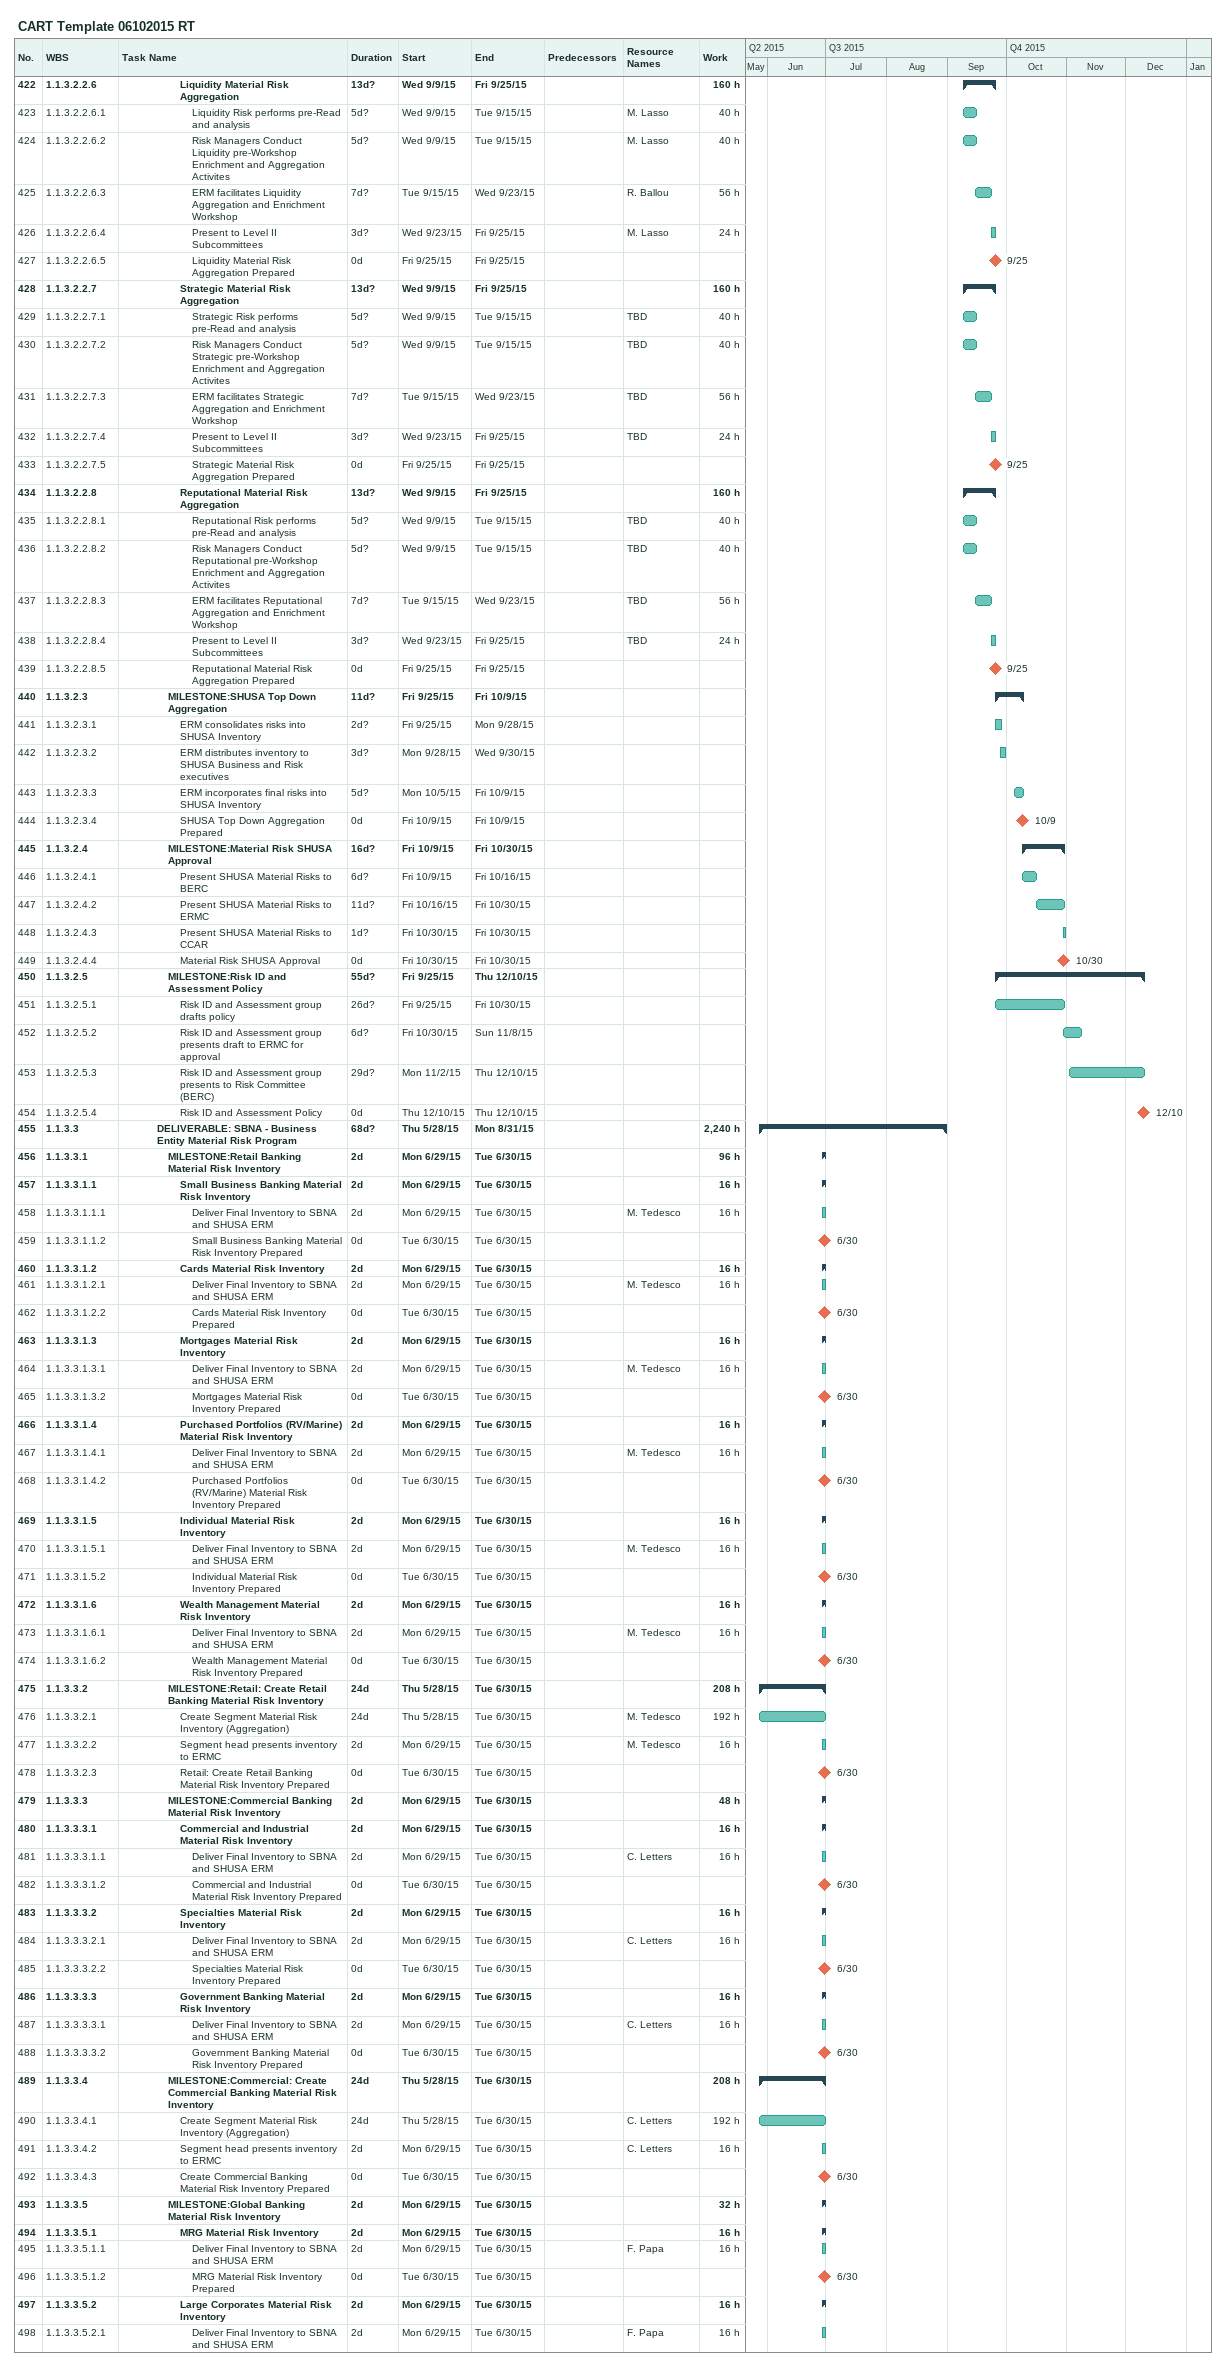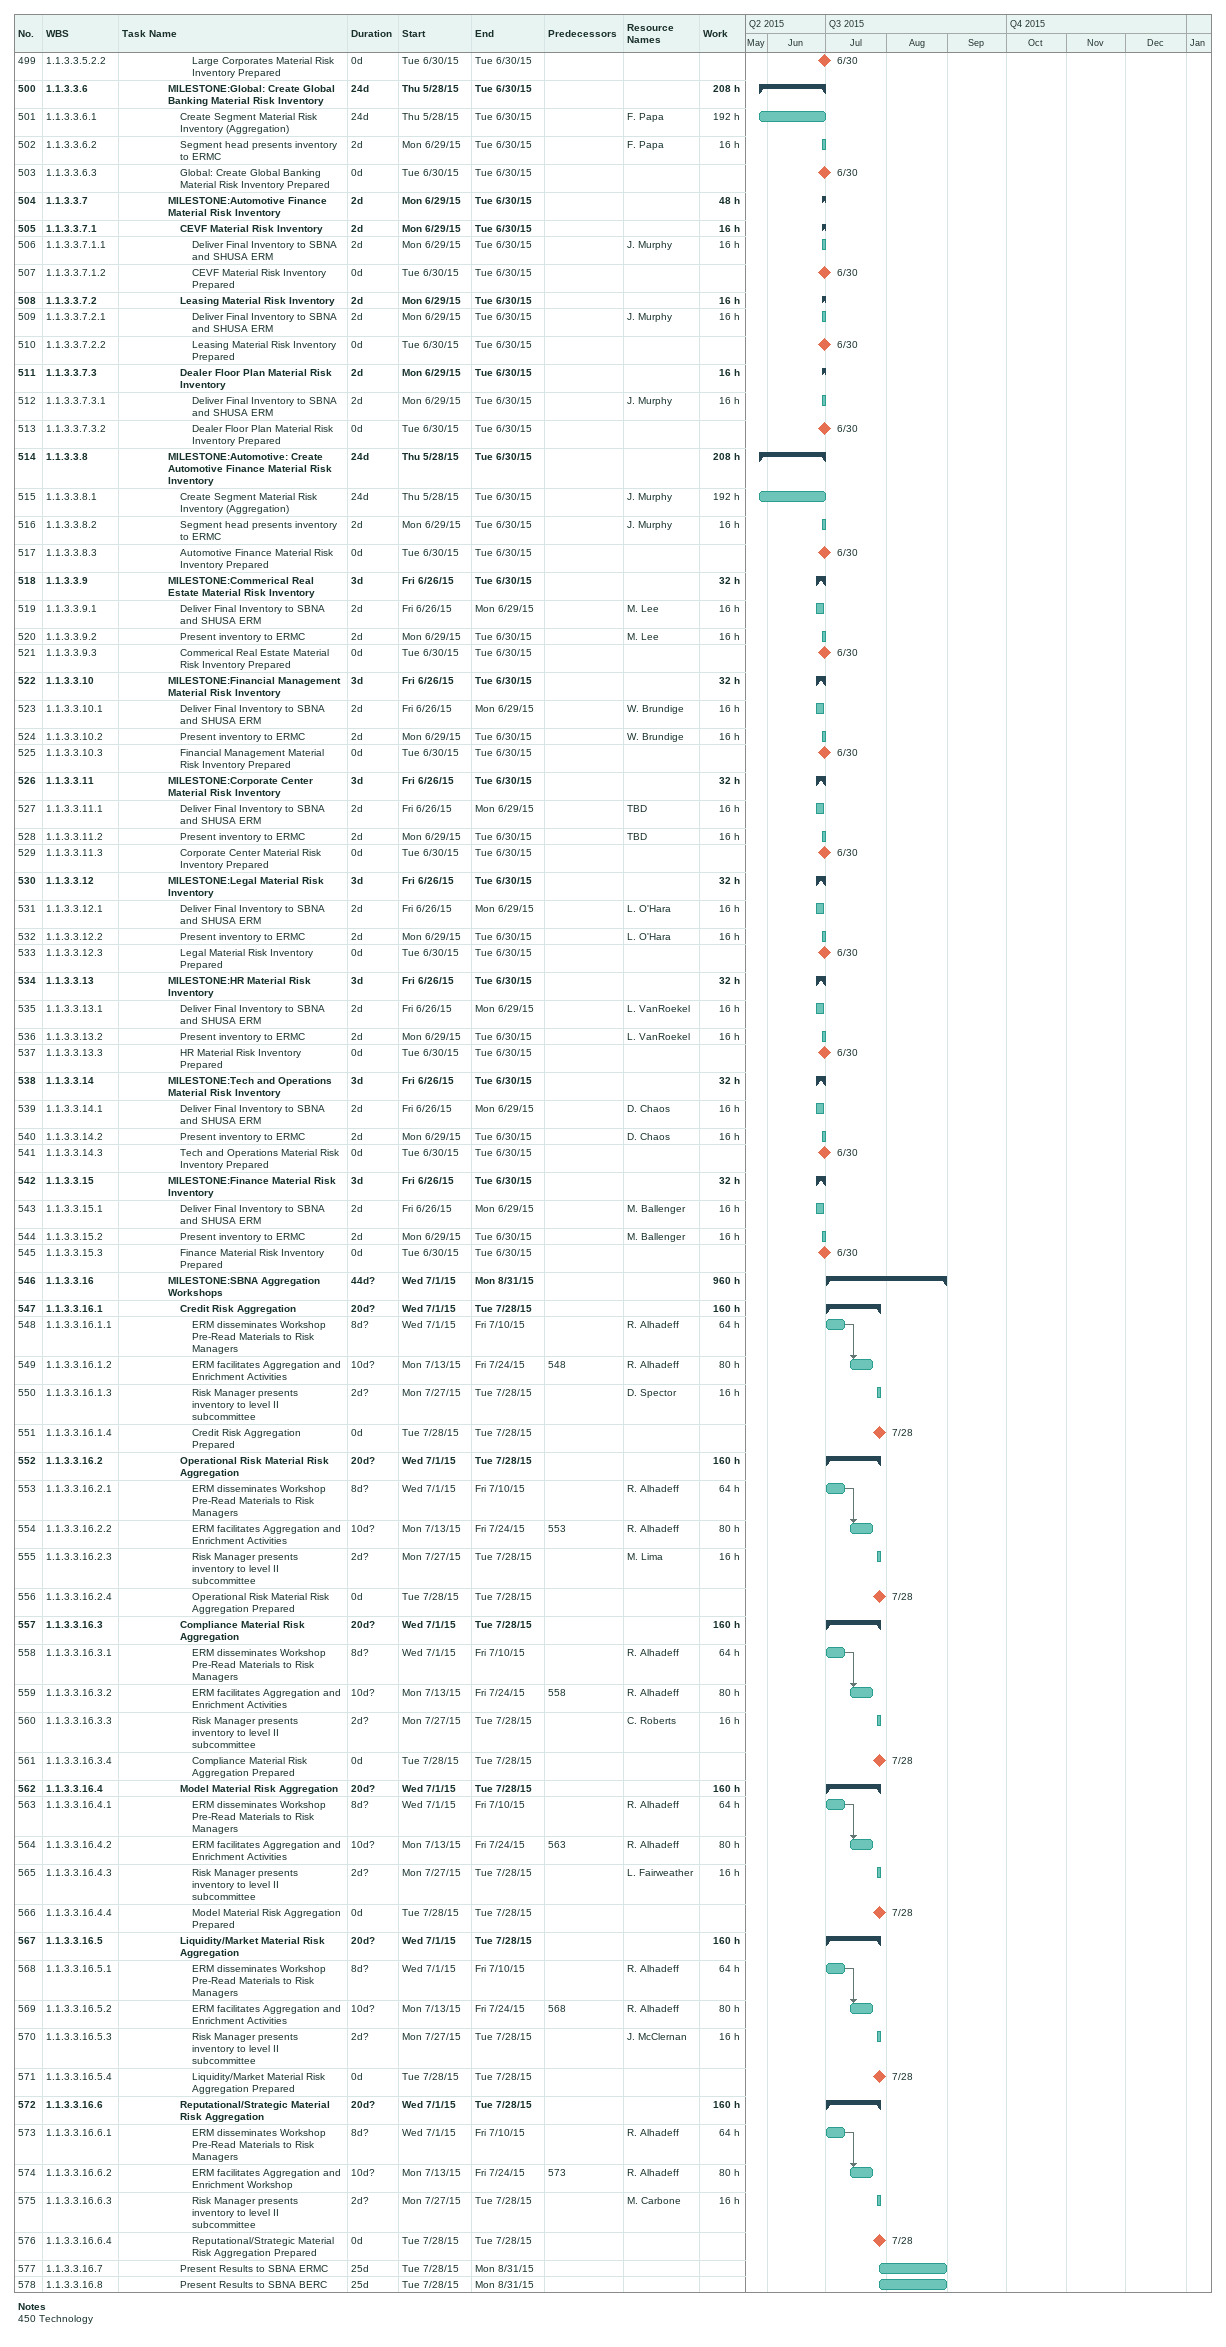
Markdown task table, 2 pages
CART Template 06102015 RT

| ID | WBS | Task | Duration | Start | Finish | Predecessors | Resources | Work (h) |
|---|---|---|---|---|---|---|---|---|
| 422 | 1.1.3.2.2.6 | **Liquidity Material Risk Aggregation** | 13d? | 2015-09-09 | 2015-09-25 |  |  | 160 |
| 423 | 1.1.3.2.2.6.1 | Liquidity Risk performs pre-Read and analysis | 5d? | 2015-09-09 | 2015-09-15 |  | M. Lasso | 40 |
| 424 | 1.1.3.2.2.6.2 | Risk Managers Conduct Liquidity pre-Workshop Enrichment and Aggregation Activites | 5d? | 2015-09-09 | 2015-09-15 |  | M. Lasso | 40 |
| 425 | 1.1.3.2.2.6.3 | ERM facilitates Liquidity Aggregation and Enrichment Workshop | 7d? | 2015-09-15 | 2015-09-23 |  | R. Ballou | 56 |
| 426 | 1.1.3.2.2.6.4 | Present to Level II Subcommittees | 3d? | 2015-09-23 | 2015-09-25 |  | M. Lasso | 24 |
| 427 | 1.1.3.2.2.6.5 | Liquidity Material Risk Aggregation Prepared | 0d | 2015-09-25 | 2015-09-25 |  |  |  |
| 428 | 1.1.3.2.2.7 | **Strategic Material Risk Aggregation** | 13d? | 2015-09-09 | 2015-09-25 |  |  | 160 |
| 429 | 1.1.3.2.2.7.1 | Strategic Risk performs pre-Read and analysis | 5d? | 2015-09-09 | 2015-09-15 |  | TBD | 40 |
| 430 | 1.1.3.2.2.7.2 | Risk Managers Conduct Strategic pre-Workshop Enrichment and Aggregation Activites | 5d? | 2015-09-09 | 2015-09-15 |  | TBD | 40 |
| 431 | 1.1.3.2.2.7.3 | ERM facilitates Strategic Aggregation and Enrichment Workshop | 7d? | 2015-09-15 | 2015-09-23 |  | TBD | 56 |
| 432 | 1.1.3.2.2.7.4 | Present to Level II Subcommittees | 3d? | 2015-09-23 | 2015-09-25 |  | TBD | 24 |
| 433 | 1.1.3.2.2.7.5 | Strategic Material Risk Aggregation Prepared | 0d | 2015-09-25 | 2015-09-25 |  |  |  |
| 434 | 1.1.3.2.2.8 | **Reputational Material Risk Aggregation** | 13d? | 2015-09-09 | 2015-09-25 |  |  | 160 |
| 435 | 1.1.3.2.2.8.1 | Reputational Risk performs pre-Read and analysis | 5d? | 2015-09-09 | 2015-09-15 |  | TBD | 40 |
| 436 | 1.1.3.2.2.8.2 | Risk Managers Conduct Reputational pre-Workshop Enrichment and Aggregation Activites | 5d? | 2015-09-09 | 2015-09-15 |  | TBD | 40 |
| 437 | 1.1.3.2.2.8.3 | ERM facilitates Reputational Aggregation and Enrichment Workshop | 7d? | 2015-09-15 | 2015-09-23 |  | TBD | 56 |
| 438 | 1.1.3.2.2.8.4 | Present to Level II Subcommittees | 3d? | 2015-09-23 | 2015-09-25 |  | TBD | 24 |
| 439 | 1.1.3.2.2.8.5 | Reputational Material Risk Aggregation Prepared | 0d | 2015-09-25 | 2015-09-25 |  |  |  |
| 440 | 1.1.3.2.3 | **MILESTONE:SHUSA Top Down Aggregation** | 11d? | 2015-09-25 | 2015-10-09 |  |  |  |
| 441 | 1.1.3.2.3.1 | ERM consolidates risks into SHUSA Inventory | 2d? | 2015-09-25 | 2015-09-28 |  |  |  |
| 442 | 1.1.3.2.3.2 | ERM distributes inventory to SHUSA Business and Risk executives | 3d? | 2015-09-28 | 2015-09-30 |  |  |  |
| 443 | 1.1.3.2.3.3 | ERM incorporates final risks into SHUSA Inventory | 5d? | 2015-10-05 | 2015-10-09 |  |  |  |
| 444 | 1.1.3.2.3.4 | SHUSA Top Down Aggregation Prepared | 0d | 2015-10-09 | 2015-10-09 |  |  |  |
| 445 | 1.1.3.2.4 | **MILESTONE:Material Risk SHUSA Approval** | 16d? | 2015-10-09 | 2015-10-30 |  |  |  |
| 446 | 1.1.3.2.4.1 | Present SHUSA Material Risks to BERC | 6d? | 2015-10-09 | 2015-10-16 |  |  |  |
| 447 | 1.1.3.2.4.2 | Present SHUSA Material Risks to ERMC | 11d? | 2015-10-16 | 2015-10-30 |  |  |  |
| 448 | 1.1.3.2.4.3 | Present SHUSA Material Risks to CCAR | 1d? | 2015-10-30 | 2015-10-30 |  |  |  |
| 449 | 1.1.3.2.4.4 | Material Risk SHUSA Approval | 0d | 2015-10-30 | 2015-10-30 |  |  |  |
| 450 | 1.1.3.2.5 | **MILESTONE:Risk ID and Assessment Policy** | 55d? | 2015-09-25 | 2015-12-10 |  |  |  |
| 451 | 1.1.3.2.5.1 | Risk ID and Assessment group drafts policy | 26d? | 2015-09-25 | 2015-10-30 |  |  |  |
| 452 | 1.1.3.2.5.2 | Risk ID and Assessment group presents draft to ERMC for approval | 6d? | 2015-10-30 | 2015-11-08 |  |  |  |
| 453 | 1.1.3.2.5.3 | Risk ID and Assessment group presents to Risk Committee (BERC) | 29d? | 2015-11-02 | 2015-12-10 |  |  |  |
| 454 | 1.1.3.2.5.4 | Risk ID and Assessment Policy | 0d | 2015-12-10 | 2015-12-10 |  |  |  |
| 455 | 1.1.3.3 | **DELIVERABLE: SBNA - Business Entity Material Risk Program** | 68d? | 2015-05-28 | 2015-08-31 |  |  | 2240 |
| 456 | 1.1.3.3.1 | **MILESTONE:Retail Banking Material Risk Inventory** | 2d | 2015-06-29 | 2015-06-30 |  |  | 96 |
| 457 | 1.1.3.3.1.1 | **Small Business Banking Material Risk Inventory** | 2d | 2015-06-29 | 2015-06-30 |  |  | 16 |
| 458 | 1.1.3.3.1.1.1 | Deliver Final Inventory to SBNA and SHUSA ERM | 2d | 2015-06-29 | 2015-06-30 |  | M. Tedesco | 16 |
| 459 | 1.1.3.3.1.1.2 | Small Business Banking Material Risk Inventory Prepared | 0d | 2015-06-30 | 2015-06-30 |  |  |  |
| 460 | 1.1.3.3.1.2 | **Cards Material Risk Inventory** | 2d | 2015-06-29 | 2015-06-30 |  |  | 16 |
| 461 | 1.1.3.3.1.2.1 | Deliver Final Inventory to SBNA and SHUSA ERM | 2d | 2015-06-29 | 2015-06-30 |  | M. Tedesco | 16 |
| 462 | 1.1.3.3.1.2.2 | Cards Material Risk Inventory Prepared | 0d | 2015-06-30 | 2015-06-30 |  |  |  |
| 463 | 1.1.3.3.1.3 | **Mortgages Material Risk Inventory** | 2d | 2015-06-29 | 2015-06-30 |  |  | 16 |
| 464 | 1.1.3.3.1.3.1 | Deliver Final Inventory to SBNA and SHUSA ERM | 2d | 2015-06-29 | 2015-06-30 |  | M. Tedesco | 16 |
| 465 | 1.1.3.3.1.3.2 | Mortgages Material Risk Inventory Prepared | 0d | 2015-06-30 | 2015-06-30 |  |  |  |
| 466 | 1.1.3.3.1.4 | **Purchased Portfolios (RV/Marine) Material Risk Inventory** | 2d | 2015-06-29 | 2015-06-30 |  |  | 16 |
| 467 | 1.1.3.3.1.4.1 | Deliver Final Inventory to SBNA and SHUSA ERM | 2d | 2015-06-29 | 2015-06-30 |  | M. Tedesco | 16 |
| 468 | 1.1.3.3.1.4.2 | Purchased Portfolios (RV/Marine) Material Risk Inventory Prepared | 0d | 2015-06-30 | 2015-06-30 |  |  |  |
| 469 | 1.1.3.3.1.5 | **Individual Material Risk Inventory** | 2d | 2015-06-29 | 2015-06-30 |  |  | 16 |
| 470 | 1.1.3.3.1.5.1 | Deliver Final Inventory to SBNA and SHUSA ERM | 2d | 2015-06-29 | 2015-06-30 |  | M. Tedesco | 16 |
| 471 | 1.1.3.3.1.5.2 | Individual Material Risk Inventory Prepared | 0d | 2015-06-30 | 2015-06-30 |  |  |  |
| 472 | 1.1.3.3.1.6 | **Wealth Management Material Risk Inventory** | 2d | 2015-06-29 | 2015-06-30 |  |  | 16 |
| 473 | 1.1.3.3.1.6.1 | Deliver Final Inventory to SBNA and SHUSA ERM | 2d | 2015-06-29 | 2015-06-30 |  | M. Tedesco | 16 |
| 474 | 1.1.3.3.1.6.2 | Wealth Management Material Risk Inventory Prepared | 0d | 2015-06-30 | 2015-06-30 |  |  |  |
| 475 | 1.1.3.3.2 | **MILESTONE:Retail: Create Retail Banking Material Risk Inventory** | 24d | 2015-05-28 | 2015-06-30 |  |  | 208 |
| 476 | 1.1.3.3.2.1 | Create Segment Material Risk Inventory (Aggregation) | 24d | 2015-05-28 | 2015-06-30 |  | M. Tedesco | 192 |
| 477 | 1.1.3.3.2.2 | Segment head presents inventory to ERMC | 2d | 2015-06-29 | 2015-06-30 |  | M. Tedesco | 16 |
| 478 | 1.1.3.3.2.3 | Retail: Create Retail Banking Material Risk Inventory Prepared | 0d | 2015-06-30 | 2015-06-30 |  |  |  |
| 479 | 1.1.3.3.3 | **MILESTONE:Commercial Banking Material Risk Inventory** | 2d | 2015-06-29 | 2015-06-30 |  |  | 48 |
| 480 | 1.1.3.3.3.1 | **Commercial and Industrial Material Risk Inventory** | 2d | 2015-06-29 | 2015-06-30 |  |  | 16 |
| 481 | 1.1.3.3.3.1.1 | Deliver Final Inventory to SBNA and SHUSA ERM | 2d | 2015-06-29 | 2015-06-30 |  | C. Letters | 16 |
| 482 | 1.1.3.3.3.1.2 | Commercial and Industrial Material Risk Inventory Prepared | 0d | 2015-06-30 | 2015-06-30 |  |  |  |
| 483 | 1.1.3.3.3.2 | **Specialties Material Risk Inventory** | 2d | 2015-06-29 | 2015-06-30 |  |  | 16 |
| 484 | 1.1.3.3.3.2.1 | Deliver Final Inventory to SBNA and SHUSA ERM | 2d | 2015-06-29 | 2015-06-30 |  | C. Letters | 16 |
| 485 | 1.1.3.3.3.2.2 | Specialties Material Risk Inventory Prepared | 0d | 2015-06-30 | 2015-06-30 |  |  |  |
| 486 | 1.1.3.3.3.3 | **Government Banking Material Risk Inventory** | 2d | 2015-06-29 | 2015-06-30 |  |  | 16 |
| 487 | 1.1.3.3.3.3.1 | Deliver Final Inventory to SBNA and SHUSA ERM | 2d | 2015-06-29 | 2015-06-30 |  | C. Letters | 16 |
| 488 | 1.1.3.3.3.3.2 | Government Banking Material Risk Inventory Prepared | 0d | 2015-06-30 | 2015-06-30 |  |  |  |
| 489 | 1.1.3.3.4 | **MILESTONE:Commercial: Create Commercial Banking Material Risk Inventory** | 24d | 2015-05-28 | 2015-06-30 |  |  | 208 |
| 490 | 1.1.3.3.4.1 | Create Segment Material Risk Inventory (Aggregation) | 24d | 2015-05-28 | 2015-06-30 |  | C. Letters | 192 |
| 491 | 1.1.3.3.4.2 | Segment head presents inventory to ERMC | 2d | 2015-06-29 | 2015-06-30 |  | C. Letters | 16 |
| 492 | 1.1.3.3.4.3 | Create Commercial Banking Material Risk Inventory Prepared | 0d | 2015-06-30 | 2015-06-30 |  |  |  |
| 493 | 1.1.3.3.5 | **MILESTONE:Global Banking Material Risk Inventory** | 2d | 2015-06-29 | 2015-06-30 |  |  | 32 |
| 494 | 1.1.3.3.5.1 | **MRG Material Risk Inventory** | 2d | 2015-06-29 | 2015-06-30 |  |  | 16 |
| 495 | 1.1.3.3.5.1.1 | Deliver Final Inventory to SBNA and SHUSA ERM | 2d | 2015-06-29 | 2015-06-30 |  | F. Papa | 16 |
| 496 | 1.1.3.3.5.1.2 | MRG Material Risk Inventory Prepared | 0d | 2015-06-30 | 2015-06-30 |  |  |  |
| 497 | 1.1.3.3.5.2 | **Large Corporates Material Risk Inventory** | 2d | 2015-06-29 | 2015-06-30 |  |  | 16 |
| 498 | 1.1.3.3.5.2.1 | Deliver Final Inventory to SBNA and SHUSA ERM | 2d | 2015-06-29 | 2015-06-30 |  | F. Papa | 16 |
| 499 | 1.1.3.3.5.2.2 | Large Corporates Material Risk Inventory Prepared | 0d | 2015-06-30 | 2015-06-30 |  |  |  |
| 500 | 1.1.3.3.6 | **MILESTONE:Global: Create Global Banking Material Risk Inventory** | 24d | 2015-05-28 | 2015-06-30 |  |  | 208 |
| 501 | 1.1.3.3.6.1 | Create Segment Material Risk Inventory (Aggregation) | 24d | 2015-05-28 | 2015-06-30 |  | F. Papa | 192 |
| 502 | 1.1.3.3.6.2 | Segment head presents inventory to ERMC | 2d | 2015-06-29 | 2015-06-30 |  | F. Papa | 16 |
| 503 | 1.1.3.3.6.3 | Global: Create Global Banking Material Risk Inventory Prepared | 0d | 2015-06-30 | 2015-06-30 |  |  |  |
| 504 | 1.1.3.3.7 | **MILESTONE:Automotive Finance Material Risk Inventory** | 2d | 2015-06-29 | 2015-06-30 |  |  | 48 |
| 505 | 1.1.3.3.7.1 | **CEVF Material Risk Inventory** | 2d | 2015-06-29 | 2015-06-30 |  |  | 16 |
| 506 | 1.1.3.3.7.1.1 | Deliver Final Inventory to SBNA and SHUSA ERM | 2d | 2015-06-29 | 2015-06-30 |  | J. Murphy | 16 |
| 507 | 1.1.3.3.7.1.2 | CEVF Material Risk Inventory Prepared | 0d | 2015-06-30 | 2015-06-30 |  |  |  |
| 508 | 1.1.3.3.7.2 | **Leasing Material Risk Inventory** | 2d | 2015-06-29 | 2015-06-30 |  |  | 16 |
| 509 | 1.1.3.3.7.2.1 | Deliver Final Inventory to SBNA and SHUSA ERM | 2d | 2015-06-29 | 2015-06-30 |  | J. Murphy | 16 |
| 510 | 1.1.3.3.7.2.2 | Leasing Material Risk Inventory Prepared | 0d | 2015-06-30 | 2015-06-30 |  |  |  |
| 511 | 1.1.3.3.7.3 | **Dealer Floor Plan Material Risk Inventory** | 2d | 2015-06-29 | 2015-06-30 |  |  | 16 |
| 512 | 1.1.3.3.7.3.1 | Deliver Final Inventory to SBNA and SHUSA ERM | 2d | 2015-06-29 | 2015-06-30 |  | J. Murphy | 16 |
| 513 | 1.1.3.3.7.3.2 | Dealer Floor Plan Material Risk Inventory Prepared | 0d | 2015-06-30 | 2015-06-30 |  |  |  |
| 514 | 1.1.3.3.8 | **MILESTONE:Automotive: Create Automotive Finance Material Risk Inventory** | 24d | 2015-05-28 | 2015-06-30 |  |  | 208 |
| 515 | 1.1.3.3.8.1 | Create Segment Material Risk Inventory (Aggregation) | 24d | 2015-05-28 | 2015-06-30 |  | J. Murphy | 192 |
| 516 | 1.1.3.3.8.2 | Segment head presents inventory to ERMC | 2d | 2015-06-29 | 2015-06-30 |  | J. Murphy | 16 |
| 517 | 1.1.3.3.8.3 | Automotive Finance Material Risk Inventory Prepared | 0d | 2015-06-30 | 2015-06-30 |  |  |  |
| 518 | 1.1.3.3.9 | **MILESTONE:Commerical Real Estate Material Risk Inventory** | 3d | 2015-06-26 | 2015-06-30 |  |  | 32 |
| 519 | 1.1.3.3.9.1 | Deliver Final Inventory to SBNA and SHUSA ERM | 2d | 2015-06-26 | 2015-06-29 |  | M. Lee | 16 |
| 520 | 1.1.3.3.9.2 | Present inventory to ERMC | 2d | 2015-06-29 | 2015-06-30 |  | M. Lee | 16 |
| 521 | 1.1.3.3.9.3 | Commerical Real Estate Material Risk Inventory Prepared | 0d | 2015-06-30 | 2015-06-30 |  |  |  |
| 522 | 1.1.3.3.10 | **MILESTONE:Financial Management Material Risk Inventory** | 3d | 2015-06-26 | 2015-06-30 |  |  | 32 |
| 523 | 1.1.3.3.10.1 | Deliver Final Inventory to SBNA and SHUSA ERM | 2d | 2015-06-26 | 2015-06-29 |  | W. Brundige | 16 |
| 524 | 1.1.3.3.10.2 | Present inventory to ERMC | 2d | 2015-06-29 | 2015-06-30 |  | W. Brundige | 16 |
| 525 | 1.1.3.3.10.3 | Financial Management Material Risk Inventory Prepared | 0d | 2015-06-30 | 2015-06-30 |  |  |  |
| 526 | 1.1.3.3.11 | **MILESTONE:Corporate Center Material Risk Inventory** | 3d | 2015-06-26 | 2015-06-30 |  |  | 32 |
| 527 | 1.1.3.3.11.1 | Deliver Final Inventory to SBNA and SHUSA ERM | 2d | 2015-06-26 | 2015-06-29 |  | TBD | 16 |
| 528 | 1.1.3.3.11.2 | Present inventory to ERMC | 2d | 2015-06-29 | 2015-06-30 |  | TBD | 16 |
| 529 | 1.1.3.3.11.3 | Corporate Center Material Risk Inventory Prepared | 0d | 2015-06-30 | 2015-06-30 |  |  |  |
| 530 | 1.1.3.3.12 | **MILESTONE:Legal Material Risk Inventory** | 3d | 2015-06-26 | 2015-06-30 |  |  | 32 |
| 531 | 1.1.3.3.12.1 | Deliver Final Inventory to SBNA and SHUSA ERM | 2d | 2015-06-26 | 2015-06-29 |  | L. O'Hara | 16 |
| 532 | 1.1.3.3.12.2 | Present inventory to ERMC | 2d | 2015-06-29 | 2015-06-30 |  | L. O'Hara | 16 |
| 533 | 1.1.3.3.12.3 | Legal Material Risk Inventory Prepared | 0d | 2015-06-30 | 2015-06-30 |  |  |  |
| 534 | 1.1.3.3.13 | **MILESTONE:HR Material Risk Inventory** | 3d | 2015-06-26 | 2015-06-30 |  |  | 32 |
| 535 | 1.1.3.3.13.1 | Deliver Final Inventory to SBNA and SHUSA ERM | 2d | 2015-06-26 | 2015-06-29 |  | L. VanRoekel | 16 |
| 536 | 1.1.3.3.13.2 | Present inventory to ERMC | 2d | 2015-06-29 | 2015-06-30 |  | L. VanRoekel | 16 |
| 537 | 1.1.3.3.13.3 | HR Material Risk Inventory Prepared | 0d | 2015-06-30 | 2015-06-30 |  |  |  |
| 538 | 1.1.3.3.14 | **MILESTONE:Tech and Operations Material Risk Inventory** | 3d | 2015-06-26 | 2015-06-30 |  |  | 32 |
| 539 | 1.1.3.3.14.1 | Deliver Final Inventory to SBNA and SHUSA ERM | 2d | 2015-06-26 | 2015-06-29 |  | D. Chaos | 16 |
| 540 | 1.1.3.3.14.2 | Present inventory to ERMC | 2d | 2015-06-29 | 2015-06-30 |  | D. Chaos | 16 |
| 541 | 1.1.3.3.14.3 | Tech and Operations Material Risk Inventory Prepared | 0d | 2015-06-30 | 2015-06-30 |  |  |  |
| 542 | 1.1.3.3.15 | **MILESTONE:Finance Material Risk Inventory** | 3d | 2015-06-26 | 2015-06-30 |  |  | 32 |
| 543 | 1.1.3.3.15.1 | Deliver Final Inventory to SBNA and SHUSA ERM | 2d | 2015-06-26 | 2015-06-29 |  | M. Ballenger | 16 |
| 544 | 1.1.3.3.15.2 | Present inventory to ERMC | 2d | 2015-06-29 | 2015-06-30 |  | M. Ballenger | 16 |
| 545 | 1.1.3.3.15.3 | Finance Material Risk Inventory Prepared | 0d | 2015-06-30 | 2015-06-30 |  |  |  |
| 546 | 1.1.3.3.16 | **MILESTONE:SBNA Aggregation Workshops** | 44d? | 2015-07-01 | 2015-08-31 |  |  | 960 |
| 547 | 1.1.3.3.16.1 | **Credit Risk Aggregation** | 20d? | 2015-07-01 | 2015-07-28 |  |  | 160 |
| 548 | 1.1.3.3.16.1.1 | ERM disseminates Workshop Pre-Read Materials to Risk Managers | 8d? | 2015-07-01 | 2015-07-10 |  | R. Alhadeff | 64 |
| 549 | 1.1.3.3.16.1.2 | ERM facilitates Aggregation and Enrichment Activities | 10d? | 2015-07-13 | 2015-07-24 | 548 | R. Alhadeff | 80 |
| 550 | 1.1.3.3.16.1.3 | Risk Manager presents inventory to level II subcommittee | 2d? | 2015-07-27 | 2015-07-28 |  | D. Spector | 16 |
| 551 | 1.1.3.3.16.1.4 | Credit Risk Aggregation Prepared | 0d | 2015-07-28 | 2015-07-28 |  |  |  |
| 552 | 1.1.3.3.16.2 | **Operational Risk Material Risk Aggregation** | 20d? | 2015-07-01 | 2015-07-28 |  |  | 160 |
| 553 | 1.1.3.3.16.2.1 | ERM disseminates Workshop Pre-Read Materials to Risk Managers | 8d? | 2015-07-01 | 2015-07-10 |  | R. Alhadeff | 64 |
| 554 | 1.1.3.3.16.2.2 | ERM facilitates Aggregation and Enrichment Activities | 10d? | 2015-07-13 | 2015-07-24 | 553 | R. Alhadeff | 80 |
| 555 | 1.1.3.3.16.2.3 | Risk Manager presents inventory to level II subcommittee | 2d? | 2015-07-27 | 2015-07-28 |  | M. Lima | 16 |
| 556 | 1.1.3.3.16.2.4 | Operational Risk Material Risk Aggregation Prepared | 0d | 2015-07-28 | 2015-07-28 |  |  |  |
| 557 | 1.1.3.3.16.3 | **Compliance Material Risk Aggregation** | 20d? | 2015-07-01 | 2015-07-28 |  |  | 160 |
| 558 | 1.1.3.3.16.3.1 | ERM disseminates Workshop Pre-Read Materials to Risk Managers | 8d? | 2015-07-01 | 2015-07-10 |  | R. Alhadeff | 64 |
| 559 | 1.1.3.3.16.3.2 | ERM facilitates Aggregation and Enrichment Activities | 10d? | 2015-07-13 | 2015-07-24 | 558 | R. Alhadeff | 80 |
| 560 | 1.1.3.3.16.3.3 | Risk Manager presents inventory to level II subcommittee | 2d? | 2015-07-27 | 2015-07-28 |  | C. Roberts | 16 |
| 561 | 1.1.3.3.16.3.4 | Compliance Material Risk Aggregation Prepared | 0d | 2015-07-28 | 2015-07-28 |  |  |  |
| 562 | 1.1.3.3.16.4 | **Model Material Risk Aggregation** | 20d? | 2015-07-01 | 2015-07-28 |  |  | 160 |
| 563 | 1.1.3.3.16.4.1 | ERM disseminates Workshop Pre-Read Materials to Risk Managers | 8d? | 2015-07-01 | 2015-07-10 |  | R. Alhadeff | 64 |
| 564 | 1.1.3.3.16.4.2 | ERM facilitates Aggregation and Enrichment Activities | 10d? | 2015-07-13 | 2015-07-24 | 563 | R. Alhadeff | 80 |
| 565 | 1.1.3.3.16.4.3 | Risk Manager presents inventory to level II subcommittee | 2d? | 2015-07-27 | 2015-07-28 |  | L. Fairweather | 16 |
| 566 | 1.1.3.3.16.4.4 | Model Material Risk Aggregation Prepared | 0d | 2015-07-28 | 2015-07-28 |  |  |  |
| 567 | 1.1.3.3.16.5 | **Liquidity/Market Material Risk Aggregation** | 20d? | 2015-07-01 | 2015-07-28 |  |  | 160 |
| 568 | 1.1.3.3.16.5.1 | ERM disseminates Workshop Pre-Read Materials to Risk Managers | 8d? | 2015-07-01 | 2015-07-10 |  | R. Alhadeff | 64 |
| 569 | 1.1.3.3.16.5.2 | ERM facilitates Aggregation and Enrichment Activities | 10d? | 2015-07-13 | 2015-07-24 | 568 | R. Alhadeff | 80 |
| 570 | 1.1.3.3.16.5.3 | Risk Manager presents inventory to level II subcommittee | 2d? | 2015-07-27 | 2015-07-28 |  | J. McClernan | 16 |
| 571 | 1.1.3.3.16.5.4 | Liquidity/Market Material Risk Aggregation Prepared | 0d | 2015-07-28 | 2015-07-28 |  |  |  |
| 572 | 1.1.3.3.16.6 | **Reputational/Strategic Material Risk Aggregation** | 20d? | 2015-07-01 | 2015-07-28 |  |  | 160 |
| 573 | 1.1.3.3.16.6.1 | ERM disseminates Workshop Pre-Read Materials to Risk Managers | 8d? | 2015-07-01 | 2015-07-10 |  | R. Alhadeff | 64 |
| 574 | 1.1.3.3.16.6.2 | ERM facilitates Aggregation and Enrichment Workshop | 10d? | 2015-07-13 | 2015-07-24 | 573 | R. Alhadeff | 80 |
| 575 | 1.1.3.3.16.6.3 | Risk Manager presents inventory to level II subcommittee | 2d? | 2015-07-27 | 2015-07-28 |  | M. Carbone | 16 |
| 576 | 1.1.3.3.16.6.4 | Reputational/Strategic Material Risk Aggregation Prepared | 0d | 2015-07-28 | 2015-07-28 |  |  |  |
| 577 | 1.1.3.3.16.7 | Present Results to SBNA ERMC | 25d | 2015-07-28 | 2015-08-31 |  |  |  |
| 578 | 1.1.3.3.16.8 | Present Results to SBNA BERC | 25d | 2015-07-28 | 2015-08-31 |  |  |  |

Notes
- 450: Technology
